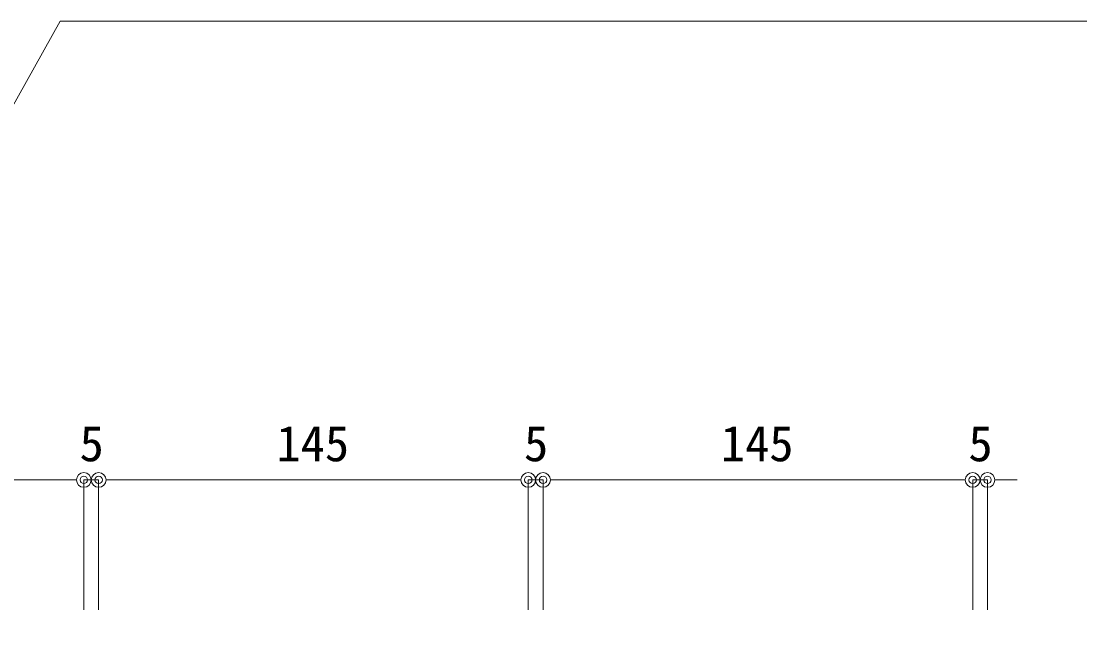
# Model space of a CAD drawing. Units: millimetres on the paper. Extents: x -401 to 401, y -279 to 279.
# Drawn here: x -123.7 to -51.8, y 172.6 to 214.5 of the extents above; entities that cross this region are included whole.
import ezdxf
from ezdxf.enums import TextEntityAlignment as Align

# ---------------------------------------------------------------- set-up
doc = ezdxf.new("R2010")
doc.units = ezdxf.units.MM
for name, color, linetype, lineweight in [('0-3_0-A11-寸法_詳細', 5, 'Continuous', 9), ('0-4_0', 7, 'Continuous', 9), ('0-6_A-B03-文字_書込_小', 7, 'Continuous', 9)]:
    doc.layers.add(name, color=color, linetype=linetype, lineweight=lineweight)
doc.styles.add('ＭＳ ゴシック', font='')
doc.styles.get('ＭＳ ゴシック').set_extended_font_data('MS Gothic')

# ---------------------------------------------------------------- blocks, each defined once
blk = doc.blocks.new('_Dot')
at = {"layer": '0-4_0'}
blk.add_line((-0.5, 0), (-1, 0), dxfattribs=at)
for radius in [0.5, 0.25]:
    blk.add_circle((0, 0), radius, dxfattribs=at)

msp = doc.modelspace()

# ---------------------------------------------------------------- linework, layer by layer
at = {"layer": '0-3_0-A11-寸法_詳細'}
for p, q in [((-120.501, 183.55), (-147.501, 183.55)), ((-120.501, 183.55), (-121.501, 183.55)), ((-119.501, 174.768), (-119.501, 183.55)), ((-119.501, 174.768), (-119.501, 183.55)), ((-118.501, 183.55), (-119.501, 183.55)), ((-118.501, 174.768), (-118.501, 183.55)), ((-118.501, 174.768), (-118.501, 183.55)), ((-117.501, 183.55), (-116.501, 183.55)), ((-90.501, 183.55), (-117.501, 183.55)), ((-90.501, 183.55), (-91.501, 183.55)), ((-89.501, 174.768), (-89.501, 183.55)), ((-89.501, 174.768), (-89.501, 183.55)), ((-88.501, 183.55), (-89.501, 183.55)), ((-88.501, 174.768), (-88.501, 183.55)), ((-88.501, 174.768), (-88.501, 183.55)), ((-87.501, 183.55), (-86.501, 183.55)), ((-60.501, 183.55), (-87.501, 183.55)), ((-60.501, 183.55), (-61.501, 183.55)), ((-59.501, 174.768), (-59.501, 183.55)), ((-59.501, 174.768), (-59.501, 183.55)), ((-58.501, 183.55), (-59.501, 183.55)), ((-58.501, 174.768), (-58.501, 183.55)), ((-57.501, 183.55), (-56.501, 183.55))]:
    msp.add_line(p, q, dxfattribs=at)
at = {"layer": '0-6_A-B03-文字_書込_小'}
msp.add_lwpolyline([(-144.494, 172.623), (-121.103, 214.526), (-51.805, 214.526)], dxfattribs=at)

# ---------------------------------------------------------------- block references
at = {"layer": '0-3_0-A11-寸法_詳細'}
for p in [(-119.501, 183.55), (-119.501, 183.55), (-89.501, 183.55), (-89.501, 183.55), (-59.501, 183.55), (-59.501, 183.55)]:
    msp.add_blockref('_Dot', p, dxfattribs=at)
at = {"layer": '0-3_0-A11-寸法_詳細', "rotation": 180}
for p in [(-118.501, 183.55), (-118.501, 183.55), (-88.501, 183.55), (-88.501, 183.55), (-58.501, 183.55)]:
    msp.add_blockref('_Dot', p, dxfattribs=at)

# ---------------------------------------------------------------- texts
at = {"layer": '0-3_0-A11-寸法_詳細', "style": 'ＭＳ ゴシック'}
for s, p in [('5', (-119.788, 184.088)), ('145', (-106.502, 184.088)), ('5', (-89.788, 184.088)), ('145', (-76.502, 184.088)), ('5', (-59.788, 184.088))]:
    msp.add_text(s, height=2.405, dxfattribs=at).set_placement(p, align=Align.BOTTOM_LEFT)

doc.saveas('drawing.dxf')
